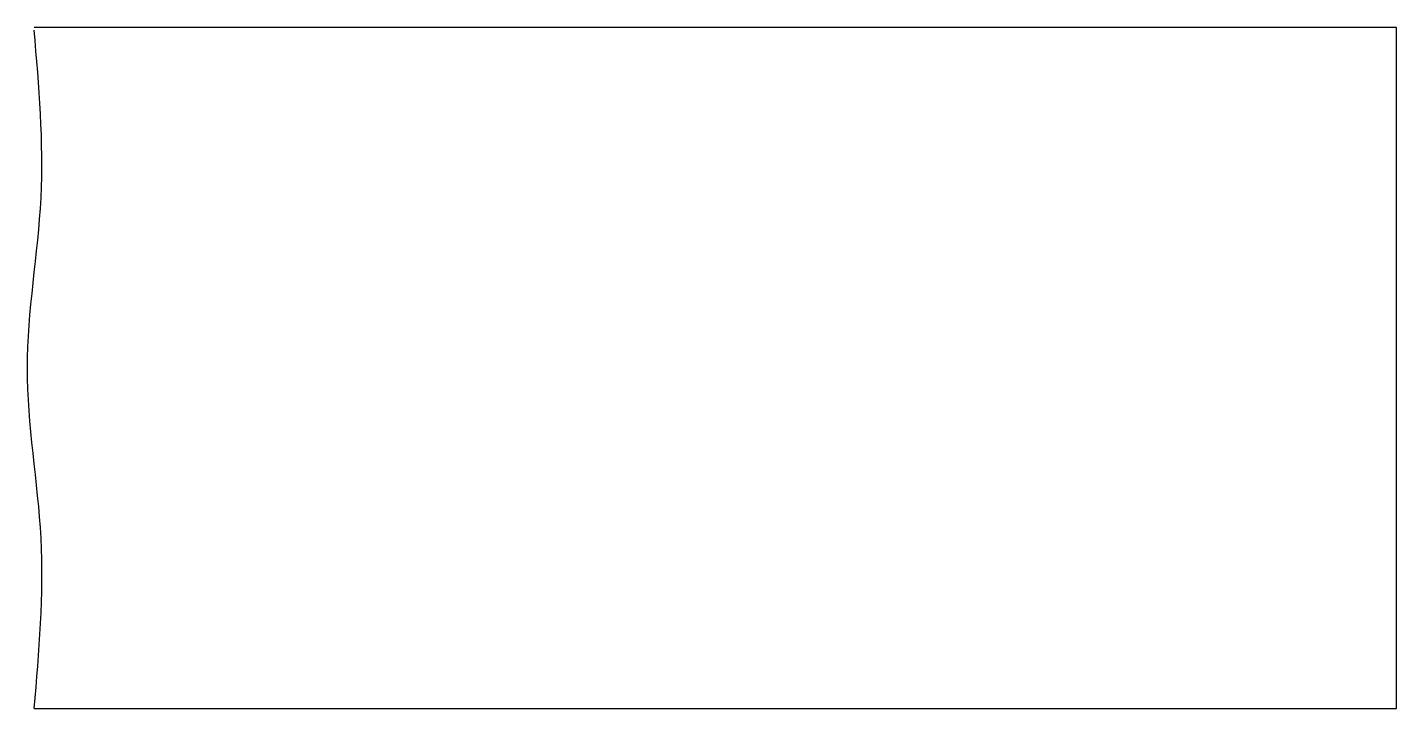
# Model space of a CAD drawing. Header units: metres. Extents: x -1 to 100, y 0 to 50.
import ezdxf

# ---------------------------------------------------------------- set-up
doc = ezdxf.new("R2010")
doc.units = ezdxf.units.M

msp = doc.modelspace()

# ---------------------------------------------------------------- linework, layer by layer
for p, q in [((100, 50), (0, 50)), ((100, 0), (100, 50)), ((0, 0), (100, 0))]:
    msp.add_line(p, q)
msp.add_spline([(0, 0), (0.5, 12.5), (-0.5, 25), (0.5, 37.5), (0, 49.8)], degree=3)

doc.saveas('drawing.dxf')
